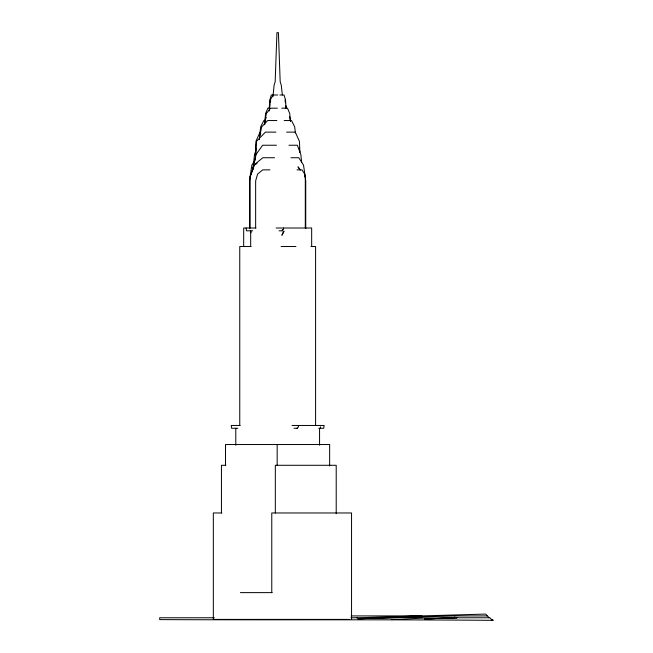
<?xml version="1.0" encoding="UTF-8"?>
<svg xmlns="http://www.w3.org/2000/svg" width="653" height="653" viewBox="0 0 653 653"><rect width="100%" height="100%" fill="white"/><g stroke="black" fill="none" stroke-linecap="round" stroke-linejoin="round"><path stroke-width="0.98" d="M256.335 148.133L255.266 160.026M250.646 174.082L249.609 180.889L249.609 228.672M269.975 104.562L269.265 110.92M270.334 102.75L270.693 100.937M253.617 165.976L252.899 169.551L250.058 176.963L250.058 228.011M266.114 117.377L264.743 122.193L264.743 124.715M253.193 168.613L254.376 164.858M260.743 133.212L259.478 136.885L259.478 139.693M255.568 151.741L254.523 154.524L252.899 169.551L256 154.524L262.637 145.235L276.472 145.235M283.459 231.66L281.892 235.3L284.161 231.178M260.074 132.126L255.952 141.244L255.266 155.994L256.58 141.244L265.42 132.126L275.892 132.126M273.052 94.995L270.309 100.031L269.265 108.178L269.82 100.031L271.281 94.995L277.737 94.995M254.474 160.997L251.854 165.078L250.058 176.963L253.935 165.078L262.849 157.732L274.546 157.732M282.21 230.811L283.549 229.415L283.549 228.011M297.099 428.27L298.437 426.866L298.437 425.462M255.584 164.466L257.07 163.242M391.343 619.599L423.87 618.073L456.561 617.762L424.572 618.962L457.01 617.762M356.865 617.762L485.816 614.081L487.13 615.918M389.531 617.134L421.911 615.918M422.622 616.84L357.852 618.766L454.97 615.918M279.843 94.995L284.071 94.995L285.532 100.031L286.087 108.178L285.728 106.366M269.811 108.178L267.852 108.178L265.608 113.532L264.743 122.193L266.359 113.532L270.579 108.178L277.362 108.178M281.778 108.178L287.5 108.178L289.744 113.532L290.512 121.229M265.804 120.544L263.845 120.544L260.686 126.788L259.478 136.885L261.747 126.788L267.681 120.544L276.856 120.544M284.161 120.544L291.507 120.544L294.666 126.788L295.393 132.845M286.643 132.126L295.278 132.126L299.401 141.244L299.907 152.067M288.952 145.235L297.344 145.235L300.829 154.524L301.694 162.54M291.009 157.732L298.78 157.732L303.498 165.078L305.294 176.963L305.294 228.011M269.934 169.87L262.726 169.87L257.6 174.082L255.641 180.889L255.641 228.011M297.009 169.87L302.004 169.87L304.706 174.082L305.743 180.889L305.743 228.672M256.033 228.011L243.683 228.011L243.683 246.524M276.146 228.011L311.669 228.011L311.669 246.524M252.695 230.811L246.516 230.811L246.099 228.011M279.084 230.811L282.431 230.811L282.431 229.415M251.07 246.524L239.757 246.524L239.757 425.462M281.108 246.524L295.948 246.524M310.926 246.524L315.587 246.524L315.587 425.462M240.157 425.462L231.219 425.462L231.635 428.27L237.814 428.27M292.022 425.462L324.133 425.462L323.717 428.27L318.778 428.27M293.972 428.27L297.319 428.27M225.897 465.287L221.44 465.287L221.44 512.972M221.84 512.972L213.327 512.972L213.327 619.395L349.535 619.395M240.377 592.622L272.162 592.622M351.151 615.918L421.471 615.918M454.521 615.918L487.579 615.918L488.901 617.762M214.339 617.762L159.699 617.762L159.707 619.599C270.913 620.13 382.119 619.362 493.301 620.35L492.484 619.599L492.338 620.219L489.799 617.762L456.112 617.762M350.898 617.762L357.313 617.762M300.347 169.87L297.997 166.842L299.964 169.911M304.584 175.11L305.294 176.963L304.698 175.135M289.532 116.422L290.43 121.229M250.76 231.178L251.038 232.827M285.043 100.031L285.394 102.75M285.736 105.459L286.087 108.178M282.382 94.995L281.223 84.923L280.186 81.813L278.415 32.65L276.937 32.65L275.166 81.813L274.129 84.923L272.97 96.677M299.384 148.133L299.735 152.067M351.551 619.395L351.551 512.972L271.77 512.972L271.77 592.622M336.213 513.642L336.213 465.287L275.329 465.287L275.329 512.972M329.651 465.948L329.651 444.53L225.497 444.53L225.497 465.287M320.517 426.866L320.517 428.27M319.562 428.27L319.562 445.215M277.166 444.53L277.166 465.287M250.679 230.811L250.679 246.524M235.79 428.27L235.79 445.215"/></g></svg>
